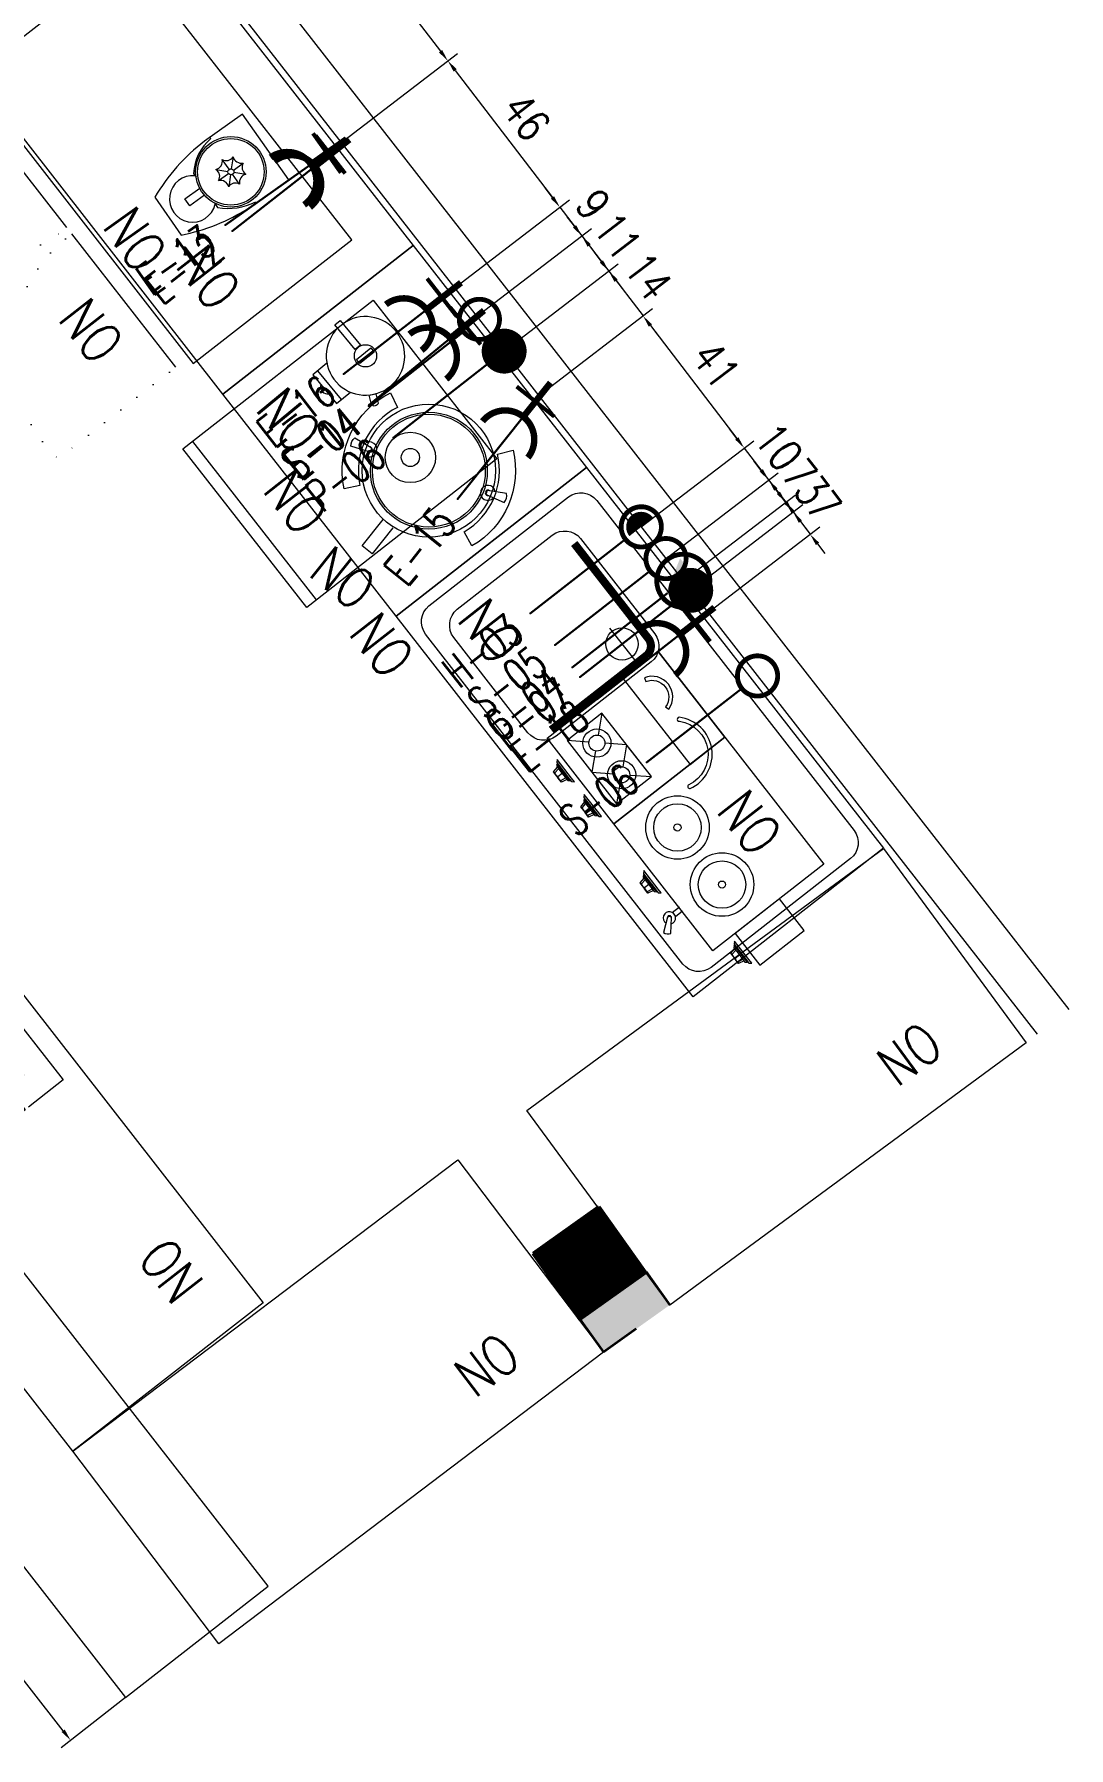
# Model space of a CAD drawing. Extents: x 1233 to 5727, y 618 to 3242.
# Drawn here: x 2502.9 to 2760, y 617.5 to 1043.2 of the extents above; entities that cross this region are included whole.
import ezdxf
from ezdxf.enums import TextEntityAlignment as Align

# ---------------------------------------------------------------- set-up
doc = ezdxf.new("R2010")
doc.units = 0
doc.header["$LTSCALE"] = 20
doc.linetypes.add('DOT', pattern=[0.25, 0, -0.25])
doc.linetypes.add('DUZ', pattern=[0])
doc.layers.get('0').update_dxf_attribs({"linetype": 'CONTINUOUS', "lineweight": 15})
doc.layers.get('DEFPOINTS').update_dxf_attribs({"linetype": 'CONTINUOUS'})
for name, color, linetype, lineweight in [('-DWG_ANA', 7, 'CONTINUOUS', 0), ('-DWG_DETAY1', 7, 'CONTINUOUS', 0), ('-DWG_DETAY2', 7, 'CONTINUOUS', 0), ('-DWG_DETAY4', 7, 'DOT', 0), ('FURNITURE (3RDF)', 43, 'CONTINUOUS', 20), ('KOLON', 7, 'CONTINUOUS', 50), ('NO', 7, 'CONTINUOUS', 0), ('PLAN', 253, 'CONTINUOUS', 15), ('TES', 7, 'CONTINUOUS', 15), ('TES_ELK', 230, 'CONTINUOUS', 25), ('TES_GAZ', 92, 'CONTINUOUS', 25), ('TES_SU', 150, 'CONTINUOUS', 25), ('Tezgah', 7, 'CONTINUOUS', 9), ('TRS_TRM_TASIYICI', 226, 'DUZ', 9), ('WALL (3RDF)', 255, 'CONTINUOUS', 35)]:
    doc.layers.add(name, color=color, linetype=linetype, lineweight=lineweight)
doc.layers.add('tes-frz', color=7, linetype='CONTINUOUS')
doc.layers.add('WALL HATCH', color=7, linetype='CONTINUOUS', lineweight=35, true_color=0x8a8a8a)
doc.styles.add('ROMANS', font='romans.shx', dxfattribs={"width": 0.8})
doc.styles.add('ROMANSTW', font='Romanstw.shx', dxfattribs={"width": 0.8})
doc.styles.add('TESNO', font='romans.shx', dxfattribs={"width": 0.8})
doc.dimstyles.new('ÖLÇÜ-8', dxfattribs={"dimtxt": 8, "dimasz": 3, "dimexe": 3, "dimexo": 0, "dimgap": 3, "dimtad": 1, "dimdec": 0, "dimzin": 0, "dimdsep": 46, "dimtxsty": 'ROMANSTW', "dimsah": 1, "dimcen": 0.09, "dimclrt": 256, "dimadec": 0, "dimazin": 0, "dimtfac": 1, "dimtdec": 0, "dimtix": 1, "dimtmove": 0, "dimatfit": 0, "dimfxl": 1, "dimtolj": 1, "dimtzin": 0, "dimlwd": 9, "dimlwe": 9, "dimarcsym": 0})

# ---------------------------------------------------------------- blocks, each defined once
blk = doc.blocks.new('TCN126', base_point=(10, 0))
at = {"layer": '-DWG_ANA', "color": 0}
blk.add_lwpolyline([(10, 0), (130, 0), (130, -60), (10, -60)], close=True, dxfattribs=at)
at = {"layer": 'NO', "linetype": 'Continuous', "style": 'ROMANS', "width": 0.8}
blk.add_attdef('NO', text='', height=10, dxfattribs=at).set_placement((105, -45), align=Align.MIDDLE)
blk = doc.blocks.new('TCN196', base_point=(10, 0))
at = {"layer": '-DWG_ANA', "color": 0}
blk.add_lwpolyline([(10, 0), (200, 0), (200, -60), (10, -60)], close=True, dxfattribs=at)
at = {"layer": 'NO', "linetype": 'Continuous', "style": 'ROMANS', "width": 0.8}
blk.add_attdef('NO', text='', height=10, dxfattribs=at).set_placement((175, -45), align=Align.MIDDLE)
blk = doc.blocks.new('FAE-ENOVA-A2GR')
at = {"layer": '-DWG_ANA', "color": 0}
blk.add_lwpolyline([(0, 0), (60, 0), (60, -38), (0, -38)], close=True, dxfattribs=at)
at = {"layer": '-DWG_DETAY1', "color": 0}
for points in [[(4, -38), (4, -4), (56, -4), (56, -38)], [(25.5, -50), (0, -50), (0, -39)], [(7, -39), (7, -43), (12, -43), (12, -39), (7, -39)], [(22, -43), (24, -42), (32, -52), (28, -55), (22, -43)], [(44, -43), (46, -42), (54, -52), (50, -55), (44, -43)], [(60, -39), (60, -50), (52.4, -50)], [(47.5, -50), (30.4, -50)]]:
    blk.add_lwpolyline(points, dxfattribs=at)
blk.add_lwpolyline([(29, -39), (34, -39), (34, -43), (29, -43)], close=True, dxfattribs=at)
for centre in [(20, -35), (42, -35)]:
    blk.add_arc(centre, 7, 205.3769, 334.6231, dxfattribs=at)
at = {"layer": 'NO', "linetype": 'Continuous', "style": 'ROMANS', "width": 0.8}
blk.add_attdef('NO', text='', height=10, dxfattribs=at).set_placement((39, -28), align=Align.MIDDLE)
blk = doc.blocks.new('TCN116', base_point=(10, 0))
at = {"layer": '-DWG_ANA', "color": 0}
blk.add_lwpolyline([(10, 0), (120, 0), (120, -60), (10, -60)], close=True, dxfattribs=at)
at = {"layer": 'NO', "linetype": 'Continuous', "style": 'ROMANS', "width": 0.8}
blk.add_attdef('NO', text='', height=10, dxfattribs=at).set_placement((95, -45), align=Align.MIDDLE)
blk = doc.blocks.new('E1N126L', base_point=(10, 0))
at = {"layer": '-DWG_ANA', "color": 0}
blk.add_lwpolyline([(10, 0), (130, 0), (130, -60), (10, -60)], close=True, dxfattribs=at)
at = {"layer": '-DWG_DETAY1', "color": 0, "linetype": 'Continuous'}
for points in [[(18, -3), (122, -3, -0.4), (127, -8), (127, -52, -0.4), (122, -57), (18, -57, -0.4), (13, -52), (13, -8, -0.4)], [(23, -12), (53, -12, -0.4), (58, -17), (58, -47, -0.4), (53, -52), (23, -52, -0.4), (18, -47), (18, -17, -0.4)]]:
    blk.add_lwpolyline(points, format="xyb", close=True, dxfattribs=at)
at = {"layer": '-DWG_DETAY1', "color": 0, "linetype": 'Continuous', "const_width": 2}
blk.add_lwpolyline([(23, -14), (53, -14, -0.4), (56, -17), (56, -47)], format="xyb", dxfattribs=at)
at = {"layer": '-DWG_DETAY1', "color": 0, "linetype": 'Continuous'}
for points in [[(50, -15), (50, -25)], [(45, -20), (55, -20)]]:
    blk.add_lwpolyline(points, dxfattribs=at)
blk.add_circle((50, -20), 4, dxfattribs=at)
at = {"layer": 'NO', "linetype": 'Continuous', "style": 'ROMANS', "width": 0.8}
blk.add_attdef('NO', text='', height=10, dxfattribs=at).set_placement((105, -45), align=Align.MIDDLE)
blk = doc.blocks.new('TCN076', base_point=(10, 0))
at = {"layer": '-DWG_ANA', "color": 0}
blk.add_lwpolyline([(10, 0), (80, 0), (80, -60), (10, -60)], close=True, dxfattribs=at)
at = {"layer": 'NO', "linetype": 'Continuous', "style": 'ROMANS', "width": 0.8}
blk.add_attdef('NO', text='', height=10, dxfattribs=at).set_placement((55, -45), align=Align.MIDDLE)
blk = doc.blocks.new('1fr-bb250')
at = {"layer": '-DWG_ANA', "color": 0}
blk.add_lwpolyline([(0, 0), (0, -50), (90, -50), (90, 0)], close=True, dxfattribs=at)
at = {"layer": '-DWG_DETAY1', "color": 0}
for p, q in [((44, -54), (2, -54)), ((88, -54), (46, -54))]:
    blk.add_line(p, q, dxfattribs=at)
at = {"layer": '-DWG_DETAY4', "color": 0}
for points in [[(2, -56), (2, -91, 0.454885), (43.97, -56, 0.414214)], [(88, -56), (88, -91, -0.454885), (46.03, -56, -0.414214)]]:
    blk.add_lwpolyline(points, format="xyb", dxfattribs=at)
at = {"layer": 'NO', "linetype": 'Continuous', "style": 'ROMANS', "width": 0.8}
blk.add_attdef('NO', text='', height=10, dxfattribs=at).set_placement((68, -65), align=Align.MIDDLE)
blk = doc.blocks.new('1MC-2CTFUL')
at = {"layer": '-DWG_ANA', "color": 0}
for points in [[(27, -35), (0, -35), (0, 0), (27, 0)], [(27, 0), (67, 0), (67, -35), (27, -35)]]:
    blk.add_lwpolyline(points, close=True, dxfattribs=at)
at = {"layer": '-DWG_DETAY1', "color": 0}
for points in [[(0, -11), (27, -11), (27, 0), (0, 0)], [(67, -28), (77, -28), (77, -14), (67, -14)]]:
    blk.add_lwpolyline(points, close=True, dxfattribs=at)
for points in [[(3.49, -31.45), (23.49, -31.45), (23.49, -20.45), (3.49, -20.45), (3.49, -31.45), (13.49, -31.45), (13.49, -31.45)], [(3.49, -20.45), (7.2, -24.54)], [(13.49, -20.45), (9.85, -24.46)], [(19.85, -24.46), (23.49, -20.45), (13.49, -20.45), (17.2, -24.54)], [(19.85, -24.46), (23.49, -20.45), (13.49, -20.45), (17.2, -24.54)], [(13.49, -20.45), (13.49, -20.45)], [(7.16, -27.41), (3.49, -31.45)], [(9.89, -27.5), (13.49, -31.45), (17.16, -27.41)], [(19.89, -27.5), (23.49, -31.45)]]:
    blk.add_lwpolyline(points, dxfattribs=at)
for centre, radius in [((37.43, -23.11), 7.89), ((55.43, -23.11), 7.89), ((37.43, -23.11), 5.89), ((55.43, -23.11), 5.89)]:
    blk.add_circle(centre, radius, dxfattribs=at)
at = {"layer": '-DWG_DETAY2', "color": 0, "linetype": 'Continuous'}
for points in [[(4, -7, -0.75), (12, -7), (12.96, -6.72, 0.75), (3.04, -6.72)], [(16.94, -6.5, -0.745451), (30.8, -14.35, 0.815575), (31.74, -14.68, 0.761357), (16.1, -5.95, 1.04991)]]:
    blk.add_lwpolyline(points, format="xyb", close=True, dxfattribs=at)
at = {"layer": '-DWG_DETAY2', "color": 0}
for points in [[(74.2, -29.32), (68.37, -29.32), (68.93, -29.86), (74.11, -29.87), (74.93, -29.86), (75.37, -29.31)], [(73.38, -30.01), (69.19, -30.01), (69.63, -30.43), (71.37, -30.43), (74.11, -30.45), (74.55, -30)], [(11.54, -36.32), (5.71, -36.32), (6.27, -36.86), (11.45, -36.87), (12.27, -36.86), (12.71, -36.31)], [(10.72, -37.01), (6.53, -37.01), (6.97, -37.43), (8.71, -37.43), (11.45, -37.45), (11.89, -37)], [(22.54, -36.32), (16.71, -36.32), (17.27, -36.86), (22.45, -36.87), (23.27, -36.86), (23.71, -36.31)], [(21.72, -37.01), (17.53, -37.01), (17.97, -37.43), (19.71, -37.43), (22.45, -37.45), (22.89, -37)], [(46.54, -36.32), (40.71, -36.32), (41.27, -36.86), (46.45, -36.87), (47.27, -36.86), (47.71, -36.31)], [(45.72, -37.01), (41.53, -37.01), (41.97, -37.43), (43.71, -37.43), (46.45, -37.45), (46.89, -37)]]:
    blk.add_lwpolyline(points, close=True, dxfattribs=at)
for points in [[(69.89, -30.43), (70.2, -31.95), (72.06, -31.94)], [(70.63, -31.8), (70.39, -30.45)], [(71.82, -31.8), (71.82, -30.43)], [(71.82, -31.95), (71.82, -31.94)], [(73.77, -30.45), (73.46, -31.94), (72.06, -31.94)], [(72.99, -31.95), (72.99, -31.94)], [(73.02, -31.79), (73.25, -30.44)], [(7.23, -37.43), (7.55, -38.95), (9.4, -38.94)], [(7.97, -38.8), (7.73, -37.45)], [(9.16, -38.8), (9.16, -37.43)], [(11.11, -37.45), (10.8, -38.94), (9.4, -38.94)], [(10.36, -38.79), (10.59, -37.44)], [(18.23, -37.43), (18.55, -38.95), (20.4, -38.94)], [(18.97, -38.8), (18.73, -37.45)], [(20.16, -38.8), (20.16, -37.43)], [(22.11, -37.45), (21.8, -38.94), (20.4, -38.94)], [(21.36, -38.79), (21.59, -37.44)], [(42.23, -37.43), (42.55, -38.95), (44.4, -38.94)], [(42.97, -38.8), (42.73, -37.45)], [(44.16, -38.8), (44.16, -37.43)], [(46.11, -37.45), (45.8, -38.94), (44.4, -38.94)], [(45.36, -38.79), (45.59, -37.44)], [(53.3, -37.13), (53.31, -34.88)], [(54.54, -37.13), (54.55, -34.88)], [(9.16, -38.95), (9.16, -38.94)], [(10.33, -38.95), (10.34, -38.94)], [(20.16, -38.95), (20.16, -38.94)], [(21.33, -38.95), (21.34, -38.94)], [(44.16, -38.95), (44.16, -38.94)], [(45.33, -38.95), (45.34, -38.94)]]:
    blk.add_lwpolyline(points, dxfattribs=at)
for points in [[(70.2, -31.95, 0.111809), (70.63, -31.8)], [(70.63, -31.8, 0.236718), (71.82, -31.8)], [(71.82, -31.8, 0.236718), (73.02, -31.79)], [(73.02, -31.79, 0.111809), (73.44, -31.95)], [(55.37, -39.08, 4.477764), (54.42, -39.99)], [(54.42, -38.3, 1.460241), (53.69, -39.02)], [(54.16, -38.09, 0.419508), (53.49, -38.75), (55.86, -41.93, 0.208017), (57.21, -40.59), (54.16, -38.09)], [(7.55, -38.95, 0.111809), (7.97, -38.8)], [(7.97, -38.8, 0.236718), (9.16, -38.8)], [(9.16, -38.8, 0.236718), (10.36, -38.79)], [(10.36, -38.79, 0.111809), (10.78, -38.95)], [(18.55, -38.95, 0.111809), (18.97, -38.8)], [(18.97, -38.8, 0.236718), (20.16, -38.8)], [(20.16, -38.8, 0.236718), (21.36, -38.79)], [(21.36, -38.79, 0.111809), (21.78, -38.95)], [(42.55, -38.95, 0.111809), (42.97, -38.8)], [(42.97, -38.8, 0.236718), (44.16, -38.8)], [(44.16, -38.8, 0.236718), (45.36, -38.79)], [(45.36, -38.79, 0.111809), (45.78, -38.95)]]:
    blk.add_lwpolyline(points, format="xyb", dxfattribs=at)
for centre, radius in [((8.58, -26), 3.5), ((8.58, -26), 2), ((18.58, -26), 3.5), ((18.58, -26), 2), ((37.43, -23.11), 0.885), ((55.43, -23.11), 0.885)]:
    blk.add_circle(centre, radius, dxfattribs=at)
at = {"layer": 'NO', "linetype": 'Continuous', "style": 'ROMANS', "width": 0.8}
blk.add_attdef('NO', text='', height=10, dxfattribs=at).set_placement((47.54, -8.2), align=Align.MIDDLE)
blk = doc.blocks.new('CAS-E45')
at = {"layer": '-DWG_ANA', "color": 0}
blk.add_lwpolyline([(50, 0), (50, -60), (0, -60), (0, 0)], close=True, dxfattribs=at)
at = {"layer": '-DWG_DETAY1', "color": 0}
blk.add_lwpolyline([(0, -57), (50, -57)], dxfattribs=at)
at = {"layer": 'NO', "linetype": 'Continuous', "style": 'ROMANS', "width": 0.8}
blk.add_attdef('NO', text='', height=10, dxfattribs=at).set_placement((27.68, -46), align=Align.MIDDLE)
blk = doc.blocks.new('SAN-N33')
at = {"layer": '-DWG_DETAY1', "color": 0}
for points in [[(0.63, -7.76), (0.63, -12.28), (-0.68, -12.28), (-0.68, -7.75)], [(-10.78, -9.26), (-2.85, -9.26), (-2.85, -10.97), (-10.8, -10.97)], [(0.15, -23.08), (0.15, -24.46), (-0.24, -24.46), (-0.24, -23.08)]]:
    blk.add_lwpolyline(points, close=True, dxfattribs=at)
blk.add_lwpolyline([(8.97, -13.99), (11.06, -15.03, -0.637267), (10.27, -16.54), (8.16, -15.49)], format="xyb", close=True, dxfattribs=at)
for points in [[(-4.66, -18.56), (-4.66, -23.08), (4.58, -23.08), (4.58, -18.62)], [(-4.66, -21.57), (4.58, -21.57)]]:
    blk.add_lwpolyline(points, dxfattribs=at)
blk.add_circle((0.01, -10), 2.76, dxfattribs=at)
for centre, radius, start, end in [((0.01, -10), 9.76, 185.1941, 176.0808), ((-0.04, -22.16), 1.76, 211.4323, 263.6472), ((-0.04, -22.16), 1.76, 276.4329, 328.5677)]:
    blk.add_arc(centre, radius, start, end, dxfattribs=at)
at = {"layer": 'NO', "linetype": 'Continuous', "style": 'ROMANS', "width": 0.8}
blk.add_attdef('NO', text='', height=10, dxfattribs=at).set_placement((0.32, -34.82), align=Align.MIDDLE)
blk = doc.blocks.new('SAN-N28')
at = {"layer": '-DWG_DETAY1', "color": 0}
for points in [[(16.35, -23.36, 0.331753), (10.76, -3.15), (13.15, 0.06, -0.3341), (20.04, -24.9)], [(-19.51, -7.87), (-15.89, -9.58, 0.343015), (-11.11, -30.57), (-13.64, -33.68, -0.343277)]]:
    blk.add_lwpolyline(points, format="xyb", close=True, dxfattribs=at)
for points in [[(14.54, -11.68, 0.419508), (14.98, -12.72), (19.57, -11.48, 0.208017), (18.67, -9.39), (14.53, -11.68)], [(-14.81, -21.5, -0.419508), (-14.54, -22.6), (-18.95, -24.37, -0.208017), (-19.49, -22.15), (-14.81, -21.5)]]:
    blk.add_lwpolyline(points, format="xyb", dxfattribs=at)
blk.add_lwpolyline([(1.87, -33.64), (1.87, -41.96), (-1.3, -41.96), (-1.3, -33.62)], dxfattribs=at)
at = {"layer": '-DWG_DETAY1', "color": 0, "linetype": 'Continuous'}
blk.add_circle((0, -17), 16.54, dxfattribs=at)
at = {"layer": '-DWG_DETAY1', "color": 0}
for centre, radius in [((0, -17), 14.53), ((0, -17), 14.03), ((-5.63, -17.3), 6.26), ((-5.63, -17.3), 2.26)]:
    blk.add_circle(centre, radius, dxfattribs=at)
for centre, radius, start, end in [((14.91, -12.14), 1.86, 47.3825, 357.0263), ((14.91, -12.14), 0.659, 91.7564, 314.1402), ((-14.83, -22.09), 1.86, 219.9768, 169.6206), ((-14.83, -22.09), 0.659, 262.8628, 125.2466)]:
    blk.add_arc(centre, radius, start, end, dxfattribs=at)
at = {"layer": 'NO', "linetype": 'Continuous', "style": 'ROMANS', "width": 0.8}
blk.add_attdef('NO', text='', height=10, dxfattribs=at).set_placement((-0.03, -51.16), align=Align.MIDDLE)
blk = doc.blocks.new('SAN-N11')
at = {"layer": '-DWG_DETAY1', "color": 0}
blk.add_lwpolyline([(-5.76, -29.98), (5.69, -30.04, 0.094096), (9.92, -12.42), (9.92, -0.25), (-10, -0.25), (-9.99, -11.79, 0.097076)], format="xyb", close=True, dxfattribs=at)
for points in [[(-2.71, -8.28), (-0.54, -10.35)], [(0.01, -10.11), (0.01, -7.11)], [(0.53, -10.32), (2.61, -8.16)], [(-0.75, -10.86), (-3.75, -10.85)], [(-2.6, -13.57), (-0.52, -11.41)], [(0.01, -14.62), (0.01, -11.62)], [(0.55, -11.39), (2.73, -13.46)], [(3.76, -10.89), (0.76, -10.87)], [(-5.01, -18.69), (-3.93, -18.69)], [(0.98, -19.57), (0.98, -24.08), (-1.13, -24.08), (-1.13, -19.55)], [(3.95, -18.69), (5.28, -18.69)]]:
    blk.add_lwpolyline(points, dxfattribs=at)
for points in [[(-9.99, -10.16), (-9.59, -10.16, 0.206496), (-5.01, -18.69, 0.206084)], [(5.28, -18.69, 0.16705), (9.68, -10.14), (9.92, -10.14)]]:
    blk.add_lwpolyline(points, format="xyb", dxfattribs=at)
for radius in [8.76, 8.26, 0.756]:
    blk.add_circle((0.01, -10.87), radius, dxfattribs=at)
for centre, radius, start, end in [((-4.52, -9.04), 1.96, 293.1081, 22.9795), ((-2, -6.21), 2.19, 250.8668, 335.698), ((1.85, -6.3), 2.01, 203.6822, 292.4054), ((4.67, -8.89), 2.18, 160.3897, 245.2742), ((-4.67, -12.84), 2.2, 340.583, 65.178), ((4.53, -12.69), 1.96, 113.1867, 203.1472), ((-1.83, -15.43), 2.01, 23.6822, 112.4054), ((2.01, -15.53), 2.2, 70.9096, 155.5046), ((0.01, -22.53), 5.76, 138.2169, 41.7831)]:
    blk.add_arc(centre, radius, start, end, dxfattribs=at)
at = {"layer": 'NO', "linetype": 'Continuous', "style": 'ROMANS', "width": 0.8}
blk.add_attdef('NO', text='', height=10, dxfattribs=at).set_placement((0, -40), align=Align.MIDDLE)
blk = doc.blocks.new('v-em')
at = {"layer": 'TES_ELK', "linetype": 'Continuous'}
for points, const_width in [([(0, -8.83), (0, 2)], 1.6), ([(-6, -4), (6, -4)], 1)]:
    blk.add_lwpolyline(points, dxfattribs=dict(at, const_width=const_width))
at = {"layer": 'TES_ELK', "linetype": 'Continuous', "const_width": 1.6}
blk.add_lwpolyline([(-7.22, -16.05), (-7.22, -16.05, -1), (7.22, -16.05)], format="xyb", dxfattribs=at)
blk = doc.blocks.new('T-SAN-N11', base_point=(10, 0))
at = {"layer": 'TES_ELK'}
blk.add_lwpolyline([(20, -5), (20, -35)], close=True, dxfattribs=at)
at = {"layer": 'PLAN', "linetype": 'Continuous'}
blk.add_blockref('v-em', (20, 0), dxfattribs=at)
at = {"layer": 'TES_ELK', "linetype": 'Continuous', "style": 'TESNO', "width": 0.7}
blk.add_attdef('ENO', text='', height=8, rotation=90, dxfattribs=at).set_placement((20, -50), align=Align.MIDDLE)
blk = doc.blocks.new('T-SAN-N28', base_point=(10, 0))
at = {"layer": 'TES_ELK'}
blk.add_lwpolyline([(20, -5), (20, -35)], close=True, dxfattribs=at)
at = {"layer": 'PLAN', "linetype": 'Continuous'}
blk.add_blockref('v-em', (20, 0), dxfattribs=at)
at = {"layer": 'TES_ELK', "linetype": 'Continuous', "style": 'TESNO', "width": 0.7}
blk.add_attdef('ENO', text='', height=8, rotation=90, dxfattribs=at).set_placement((20, -50), align=Align.MIDDLE)
blk = doc.blocks.new('T-SAN-N33', base_point=(10, 0))
at = {"layer": 'TES_ELK'}
blk.add_lwpolyline([(20, -5), (20, -35)], close=True, dxfattribs=at)
at = {"layer": 'PLAN', "linetype": 'Continuous'}
blk.add_blockref('v-em', (20, 0), dxfattribs=at)
at = {"layer": 'TES_ELK', "linetype": 'Continuous', "style": 'TESNO', "width": 0.7}
blk.add_attdef('ENO', text='', height=8, rotation=90, dxfattribs=at).set_placement((20, -50), align=Align.MIDDLE)
blk = doc.blocks.new('v-s')
at = {"layer": 'TES_SU', "linetype": 'Continuous', "const_width": 1.2}
blk.add_lwpolyline([(-5, 0, 1), (5, 0, 1)], format="xyb", close=True, dxfattribs=at)
blk = doc.blocks.new('v-p')
at = {"layer": 'TES_SU', "linetype": 'Continuous', "const_width": 5.58}
blk.add_lwpolyline([(-2.79, 0, 1), (2.79, 0, 1)], format="xyb", close=True, dxfattribs=at)
blk = doc.blocks.new('T-CAS-E45', base_point=(10, 0))
at = {"layer": 'TES_ELK'}
blk.add_lwpolyline([(20, -5), (20, -35)], close=True, dxfattribs=at)
at = {"layer": 'TES_SU'}
for points in [[(30, -5), (30, -35)], [(40, -5), (40, -35)]]:
    blk.add_lwpolyline(points, close=True, dxfattribs=at)
at = {"layer": 'PLAN', "linetype": 'Continuous'}
for name, p in [('v-s', (30, 0)), ('v-p', (40, 0)), ('v-em', (20, 0))]:
    blk.add_blockref(name, p, dxfattribs=at)
at = {"layer": 'TES_ELK', "linetype": 'Continuous', "style": 'TESNO', "width": 0.7}
blk.add_attdef('ENO', text='', height=8, rotation=90, dxfattribs=at).set_placement((20, -50), align=Align.MIDDLE)
at = {"layer": 'TES_SU', "linetype": 'Continuous', "style": 'TESNO', "width": 0.7}
for tag, p in [('SNO', (30, -50)), ('PNO', (40, -50))]:
    blk.add_attdef(tag, text='', height=8, rotation=90, dxfattribs=at).set_placement(p, align=Align.MIDDLE)
blk = doc.blocks.new('v-g')
at = {"layer": 'TES_GAZ', "linetype": 'Continuous'}
blk.add_lwpolyline([(-6.6, 0, 1.2, 1.2, 1), (6.6, 0, 1.2, 1.2, 1)], format="xyseb", close=True, dxfattribs=at)
blk.add_solid([(-4.89888, 2.79936), (4.89888, 2.79936), (0, -5.59872)], dxfattribs=at)
blk = doc.blocks.new('T-1MC-2CTFUL', base_point=(10, 0))
at = {"layer": 'TES_ELK'}
blk.add_lwpolyline([(10, -5), (10, -35)], close=True, dxfattribs=at)
at = {"layer": 'TES_GAZ'}
blk.add_lwpolyline([(0, -5), (0, -35)], close=True, dxfattribs=at)
at = {"layer": 'TES_SU'}
blk.add_lwpolyline([(30, -5), (30, -35)], close=True, dxfattribs=at)
at = {"layer": 'PLAN', "linetype": 'Continuous'}
for name, p in [('v-g', (0, 0)), ('v-s', (30, 0)), ('v-em', (10, 0))]:
    blk.add_blockref(name, p, dxfattribs=at)
at = {"layer": 'TES_ELK', "linetype": 'Continuous', "style": 'TESNO', "width": 0.7}
blk.add_attdef('ENO', text='', height=8, rotation=90, dxfattribs=at).set_placement((10, -50), align=Align.MIDDLE)
at = {"layer": 'TES_GAZ', "linetype": 'Continuous', "style": 'TESNO', "width": 0.7}
blk.add_attdef('GNO', text='', height=8, rotation=90, dxfattribs=at).set_placement((0, -50), align=Align.MIDDLE)
at = {"layer": 'TES_SU', "linetype": 'Continuous', "style": 'TESNO', "width": 0.7}
blk.add_attdef('SNO', text='', height=8, rotation=90, dxfattribs=at).set_placement((30, -50), align=Align.MIDDLE)
blk = doc.blocks.new('T-1FR-BB250', base_point=(10, 0))
at = {"layer": 'TES_ELK'}
blk.add_lwpolyline([(20, -5), (20, -35)], close=True, dxfattribs=at)
at = {"layer": 'PLAN', "linetype": 'Continuous'}
blk.add_blockref('v-em', (20, 0), dxfattribs=at)
at = {"layer": 'TES_ELK', "linetype": 'Continuous', "style": 'TESNO', "width": 0.7}
blk.add_attdef('ENO', text='', height=8, rotation=90, dxfattribs=at).set_placement((20, -50), align=Align.MIDDLE)
blk = doc.blocks.new('v-h')
at = {"layer": 'TES_SU', "linetype": 'Continuous', "const_width": 1.2}
blk.add_lwpolyline([(0, -5, 1), (0, 5, 1)], format="xyb", close=True, dxfattribs=at)
at = {"layer": 'TES_SU', "linetype": 'Continuous', "const_width": 3.744}
for points in [[(0, 1.872, 0.4142136), (-1.872, 0, 1)], [(-1.872, 0, 0.4142136), (0, -1.872, 1)]]:
    blk.add_lwpolyline(points, format="xyb", dxfattribs=at)
blk = doc.blocks.new('T-esu50', base_point=(10, 0))
at = {"layer": 'TES_SU'}
for points in [[(5, -5), (5, -35)], [(15, -5), (15, -35)]]:
    blk.add_lwpolyline(points, close=True, dxfattribs=at)
at = {"layer": 'PLAN', "linetype": 'Continuous'}
for name, p in [('v-h', (5, 0)), ('v-s', (15, 0))]:
    blk.add_blockref(name, p, dxfattribs=at)
at = {"layer": 'TES_SU', "linetype": 'Continuous', "style": 'TESNO', "width": 0.7}
for tag, p in [('HNO', (5, -50)), ('SNO', (15, -50))]:
    blk.add_attdef(tag, text='', height=8, rotation=90, dxfattribs=at).set_placement(p, align=Align.MIDDLE)
blk = doc.blocks.new('T-epsu45', base_point=(10, 0))
at = {"layer": 'TES_SU'}
blk.add_lwpolyline([(10, -5), (10, -35)], close=True, dxfattribs=at)
at = {"layer": 'PLAN', "linetype": 'Continuous'}
blk.add_blockref('v-p', (10, 0), dxfattribs=at)
at = {"layer": 'TES_SU', "linetype": 'Continuous', "style": 'TESNO', "width": 0.7}
blk.add_attdef('PNO', text='', height=8, rotation=90, dxfattribs=at).set_placement((10, -50), align=Align.MIDDLE)
blk = doc.blocks.new('*D162')
at = {"layer": 'DEFPOINTS', "color": 0, "linetype": 'Continuous', "transparency": 16777216}
for p in [(2523.24, 1085.36), (2605.68, 1036.63), (2577.23, 1014.84)]:
    blk.add_point(p, dxfattribs=at)
at = {"layer": 'TES', "color": 0, "linetype": 'Continuous', "lineweight": 9, "transparency": 16777216}
for p, q in [((2523.24, 1085.36), (2554.08, 1108.97)), ((2553.52, 1104.76), (2603.86, 1039.01)), ((2577.23, 1014.84), (2608.06, 1038.45))]:
    blk.add_line(p, q, dxfattribs=at)
at = {"layer": 'TES', "color": 0, "linetype": 'Continuous', "transparency": 16777216}
for points in [[(2553.92, 1105.07), (2553.12, 1104.46), (2551.7, 1107.14)], [(2604.26, 1039.31), (2603.46, 1038.71), (2605.68, 1036.63)]]:
    blk.add_solid(points, dxfattribs=at)
at = {"layer": 'TES', "linetype": 'Continuous', "transparency": 16777216, "insert": (2584.25, 1076.14), "char_height": 8, "attachment_point": 5, "rotation": 307.4365, "style": 'ROMANSTW'}
blk.add_mtext('\\A1;89', dxfattribs=at)
blk = doc.blocks.new('*D163')
at = {"layer": 'DEFPOINTS', "color": 0, "linetype": 'Continuous', "transparency": 16777216}
for p in [(2577.23, 1014.84), (2633.5, 1000.29), (2608.95, 981.49)]:
    blk.add_point(p, dxfattribs=at)
at = {"layer": 'TES', "color": 0, "linetype": 'Continuous', "lineweight": 9, "transparency": 16777216}
for p, q in [((2577.23, 1014.84), (2608.06, 1038.45)), ((2607.51, 1034.24), (2631.68, 1002.67)), ((2608.95, 981.49), (2635.88, 1002.11))]:
    blk.add_line(p, q, dxfattribs=at)
at = {"layer": 'TES', "color": 0, "linetype": 'Continuous', "transparency": 16777216}
for points in [[(2607.9, 1034.55), (2607.11, 1033.94), (2605.68, 1036.63)], [(2632.08, 1002.97), (2631.28, 1002.37), (2633.5, 1000.29)]]:
    blk.add_solid(points, dxfattribs=at)
at = {"layer": 'TES', "linetype": 'Continuous', "transparency": 16777216, "insert": (2625.15, 1022.71), "char_height": 8, "attachment_point": 5, "rotation": 307.4365, "style": 'ROMANSTW'}
blk.add_mtext('\\A1;46', dxfattribs=at)
blk = doc.blocks.new('*D164')
at = {"layer": 'DEFPOINTS', "color": 0, "linetype": 'Continuous', "transparency": 16777216}
for p in [(2638.98, 993.13), (2608.95, 981.49), (2613.43, 973.56)]:
    blk.add_point(p, dxfattribs=at)
at = {"layer": 'TES', "color": 0, "linetype": 'Continuous', "lineweight": 9, "transparency": 16777216}
for p, q in [((2631.68, 1002.67), (2629.85, 1005.05)), ((2608.95, 981.49), (2635.88, 1002.11)), ((2633.5, 1000.29), (2638.98, 993.13)), ((2613.43, 973.56), (2641.37, 994.95)), ((2640.81, 990.74), (2642.63, 988.36))]:
    blk.add_line(p, q, dxfattribs=at)
at = {"layer": 'TES', "color": 0, "linetype": 'Continuous', "transparency": 16777216}
for points in [[(2632.08, 1002.97), (2631.28, 1002.37), (2633.5, 1000.29)], [(2641.2, 991.05), (2640.41, 990.44), (2638.98, 993.13)]]:
    blk.add_solid(points, dxfattribs=at)
at = {"layer": 'TES', "linetype": 'Continuous', "transparency": 16777216, "insert": (2641.8, 1000.96), "char_height": 8, "attachment_point": 5, "rotation": 307.4365, "style": 'ROMANSTW'}
blk.add_mtext('\\A1;9', dxfattribs=at)
blk = doc.blocks.new('*D165')
at = {"layer": 'DEFPOINTS', "color": 0, "linetype": 'Continuous', "transparency": 16777216}
for p in [(2645.67, 984.39), (2613.43, 973.56), (2619.68, 964.5)]:
    blk.add_point(p, dxfattribs=at)
at = {"layer": 'TES', "color": 0, "linetype": 'Continuous', "lineweight": 9, "transparency": 16777216}
for p, q in [((2637.16, 995.51), (2635.34, 997.89)), ((2613.43, 973.56), (2641.37, 994.95)), ((2638.98, 993.13), (2645.67, 984.39)), ((2619.68, 964.5), (2648.05, 986.22)), ((2647.49, 982.01), (2649.32, 979.63))]:
    blk.add_line(p, q, dxfattribs=at)
at = {"layer": 'TES', "color": 0, "linetype": 'Continuous', "transparency": 16777216}
for points in [[(2637.56, 995.81), (2636.76, 995.2), (2638.98, 993.13)], [(2647.89, 982.32), (2647.1, 981.71), (2645.67, 984.39)]]:
    blk.add_solid(points, dxfattribs=at)
at = {"layer": 'TES', "linetype": 'Continuous', "transparency": 16777216, "insert": (2647.89, 993.02), "char_height": 8, "attachment_point": 5, "rotation": 307.4365, "style": 'ROMANSTW'}
blk.add_mtext('\\A1;11', dxfattribs=at)
blk = doc.blocks.new('*D166')
at = {"layer": 'DEFPOINTS', "color": 0, "linetype": 'Continuous', "transparency": 16777216}
for p in [(2654.21, 973.24), (2619.68, 964.5), (2629.14, 954.05)]:
    blk.add_point(p, dxfattribs=at)
at = {"layer": 'TES', "color": 0, "linetype": 'Continuous', "lineweight": 9, "transparency": 16777216}
for p, q in [((2643.85, 986.78), (2642.02, 989.16)), ((2619.68, 964.5), (2648.05, 986.22)), ((2645.67, 984.39), (2654.21, 973.24)), ((2629.14, 954.05), (2656.59, 975.06)), ((2656.03, 970.86), (2657.86, 968.48))]:
    blk.add_line(p, q, dxfattribs=at)
at = {"layer": 'TES', "color": 0, "linetype": 'Continuous', "transparency": 16777216}
for points in [[(2644.24, 987.08), (2643.45, 986.47), (2645.67, 984.39)], [(2656.43, 971.16), (2655.63, 970.56), (2654.21, 973.24)]]:
    blk.add_solid(points, dxfattribs=at)
at = {"layer": 'TES', "linetype": 'Continuous', "transparency": 16777216, "insert": (2655.5, 983.07), "char_height": 8, "attachment_point": 5, "rotation": 307.4365, "style": 'ROMANSTW'}
blk.add_mtext('\\A1;14', dxfattribs=at)
blk = doc.blocks.new('*D167')
at = {"layer": 'DEFPOINTS', "color": 0, "linetype": 'Continuous', "transparency": 16777216}
for p in [(2629.14, 954.05), (2679.34, 940.42), (2653.75, 920.83)]:
    blk.add_point(p, dxfattribs=at)
at = {"layer": 'TES', "color": 0, "linetype": 'Continuous', "lineweight": 9, "transparency": 16777216}
for p, q in [((2629.14, 954.05), (2656.59, 975.06)), ((2656.03, 970.86), (2677.51, 942.8)), ((2653.75, 920.83), (2681.72, 942.24))]:
    blk.add_line(p, q, dxfattribs=at)
at = {"layer": 'TES', "color": 0, "linetype": 'Continuous', "transparency": 16777216}
for points in [[(2656.43, 971.16), (2655.63, 970.56), (2654.21, 973.24)], [(2677.91, 943.1), (2677.12, 942.5), (2679.34, 940.42)]]:
    blk.add_solid(points, dxfattribs=at)
at = {"layer": 'TES', "linetype": 'Continuous', "transparency": 16777216, "insert": (2672.33, 961.08), "char_height": 8, "attachment_point": 5, "rotation": 307.4365, "style": 'ROMANSTW'}
blk.add_mtext('\\A1;41', dxfattribs=at)
blk = doc.blocks.new('*D168')
at = {"layer": 'DEFPOINTS', "color": 0, "linetype": 'Continuous', "transparency": 16777216}
for p in [(2685.42, 932.48), (2653.75, 920.83), (2659.91, 912.95)]:
    blk.add_point(p, dxfattribs=at)
at = {"layer": 'TES', "color": 0, "linetype": 'Continuous', "lineweight": 9, "transparency": 16777216}
for p, q in [((2677.51, 942.8), (2675.69, 945.18)), ((2653.75, 920.83), (2681.72, 942.24)), ((2679.34, 940.42), (2685.42, 932.48)), ((2659.91, 912.95), (2687.8, 934.3)), ((2687.24, 930.1), (2689.06, 927.71))]:
    blk.add_line(p, q, dxfattribs=at)
at = {"layer": 'TES', "color": 0, "linetype": 'Continuous', "transparency": 16777216}
for points in [[(2677.91, 943.1), (2677.12, 942.5), (2679.34, 940.42)], [(2687.64, 930.4), (2686.84, 929.79), (2685.42, 932.48)]]:
    blk.add_solid(points, dxfattribs=at)
at = {"layer": 'TES', "linetype": 'Continuous', "transparency": 16777216, "insert": (2687.93, 940.7), "char_height": 8, "attachment_point": 5, "rotation": 307.4365, "style": 'ROMANSTW'}
blk.add_mtext('\\A1;10', dxfattribs=at)
blk = doc.blocks.new('*D169')
at = {"layer": 'DEFPOINTS', "color": 0, "linetype": 'Continuous', "transparency": 16777216}
for p in [(2689.66, 926.93), (2659.91, 912.95), (2664.2, 907.44)]:
    blk.add_point(p, dxfattribs=at)
at = {"layer": 'TES', "color": 0, "linetype": 'Continuous', "lineweight": 9, "transparency": 16777216}
for p, q in [((2683.59, 934.86), (2681.77, 937.24)), ((2659.91, 912.95), (2687.8, 934.3)), ((2685.42, 932.48), (2689.66, 926.93)), ((2664.2, 907.44), (2692.04, 928.75)), ((2691.49, 924.55), (2693.31, 922.17))]:
    blk.add_line(p, q, dxfattribs=at)
at = {"layer": 'TES', "color": 0, "linetype": 'Continuous', "transparency": 16777216}
for points in [[(2683.99, 935.16), (2683.19, 934.56), (2685.42, 932.48)], [(2691.88, 924.85), (2691.09, 924.24), (2689.66, 926.93)]]:
    blk.add_solid(points, dxfattribs=at)
at = {"layer": 'TES', "linetype": 'Continuous', "transparency": 16777216, "insert": (2693.1, 933.96), "char_height": 8, "attachment_point": 5, "rotation": 307.4365, "style": 'ROMANSTW'}
blk.add_mtext('\\A1;7', dxfattribs=at)
blk = doc.blocks.new('*D170')
at = {"layer": 'DEFPOINTS', "color": 0, "linetype": 'Continuous', "transparency": 16777216}
for p in [(2691.49, 924.54), (2664.2, 907.44), (2666.06, 905.06)]:
    blk.add_point(p, dxfattribs=at)
at = {"layer": 'TES', "color": 0, "linetype": 'Continuous', "lineweight": 9, "transparency": 16777216}
for p, q in [((2664.2, 907.44), (2692.04, 928.75)), ((2687.84, 929.31), (2686.01, 931.7)), ((2666.06, 905.06), (2693.88, 926.36)), ((2689.66, 926.93), (2691.49, 924.54)), ((2693.32, 922.16), (2695.14, 919.77))]:
    blk.add_line(p, q, dxfattribs=at)
at = {"layer": 'TES', "color": 0, "linetype": 'Continuous', "transparency": 16777216}
for points in [[(2688.23, 929.62), (2687.44, 929.01), (2689.66, 926.93)], [(2693.71, 922.46), (2692.92, 921.85), (2691.49, 924.54)]]:
    blk.add_solid(points, dxfattribs=at)
at = {"layer": 'TES', "linetype": 'Continuous', "transparency": 16777216, "insert": (2696.14, 929.99), "char_height": 8, "attachment_point": 5, "rotation": 307.4365, "style": 'ROMANSTW'}
blk.add_mtext('\\A1;3', dxfattribs=at)
blk = doc.blocks.new('*D171')
at = {"layer": 'DEFPOINTS', "color": 0, "linetype": 'Continuous', "transparency": 16777216}
for p in [(2695.74, 918.98), (2666.06, 905.06), (2669.69, 899.04)]:
    blk.add_point(p, dxfattribs=at)
at = {"layer": 'TES', "color": 0, "linetype": 'Continuous', "lineweight": 9, "transparency": 16777216}
for p, q in [((2689.67, 926.92), (2687.85, 929.3)), ((2666.06, 905.06), (2693.88, 926.36)), ((2691.49, 924.54), (2695.74, 918.98)), ((2669.69, 899.04), (2698.13, 920.81)), ((2697.57, 916.6), (2699.39, 914.22))]:
    blk.add_line(p, q, dxfattribs=at)
at = {"layer": 'TES', "color": 0, "linetype": 'Continuous', "transparency": 16777216}
for points in [[(2690.07, 927.22), (2689.27, 926.62), (2691.49, 924.54)], [(2697.97, 916.91), (2697.17, 916.3), (2695.74, 918.98)]]:
    blk.add_solid(points, dxfattribs=at)
at = {"layer": 'TES', "linetype": 'Continuous', "transparency": 16777216, "insert": (2699.18, 926.02), "char_height": 8, "attachment_point": 5, "rotation": 307.4365, "style": 'ROMANSTW'}
blk.add_mtext('\\A1;7', dxfattribs=at)
blk = doc.blocks.new('*D172')
at = {"layer": 'DEFPOINTS', "color": 0, "linetype": 'Continuous', "transparency": 16777216}
for p in [(2438.36, 741.72), (2424.72, 731.08), (2525.54, 630)]:
    blk.add_point(p, dxfattribs=at)
at = {"layer": 'TES', "color": 0, "linetype": 'Continuous', "lineweight": 9, "transparency": 16777216}
for p, q in [((2438.36, 741.72), (2422.36, 729.23)), ((2510.06, 621.72), (2426.57, 728.71)), ((2525.54, 630), (2509.54, 617.51))]:
    blk.add_line(p, q, dxfattribs=at)
at = {"layer": 'TES', "color": 0, "linetype": 'Continuous', "transparency": 16777216}
for points in [[(2426.96, 729.02), (2426.17, 728.41), (2424.72, 731.08)], [(2510.45, 622.03), (2509.67, 621.42), (2511.9, 619.36)]]:
    blk.add_solid(points, dxfattribs=at)
at = {"layer": 'TES', "linetype": 'Continuous', "transparency": 16777216, "insert": (2473.83, 679.52), "char_height": 8, "attachment_point": 5, "rotation": 307.9672, "style": 'ROMANSTW'}
blk.add_mtext('\\A1;142', dxfattribs=at)

msp = doc.modelspace()

# ---------------------------------------------------------------- hatches: boundary and pattern name
at = {"layer": 'TRS_TRM_TASIYICI'}
h = msp.add_hatch(dxfattribs=at)
h.set_pattern_fill('ANSI31', color=256, angle=0.6098)
h.set_pattern_definition([(45.60976326, (-116607.59875, -24363.57243), (-0.08932398658, 0.08744269793), [])])
h.paths.add_polyline_path([(2638.52, 723.99), (2654.81, 735.6), (2643.2, 751.89), (2626.91, 740.28)])
at = {"layer": 'WALL HATCH'}
h = msp.add_hatch(color=256, dxfattribs=at)
h.dxf.hatch_style = 1
h.paths.add_polyline_path([(2660.82, 727.49), (2644.38, 715.78), (2638.52, 723.99), (2654.96, 735.71)])

# ---------------------------------------------------------------- linework, layer by layer
for p, q in [((2245.72, 988.58), (2525.54, 630)), ((2561.02, 657.68), (2308.88, 980.79)), ((2525.54, 630), (2561.02, 657.68))]:
    msp.add_line(p, q)
at = {"layer": 'FURNITURE (3RDF)'}
msp.add_line((2245.72, 988.58), (2525.54, 630), dxfattribs=at)
msp.add_line((2245.72, 988.58), (2525.54, 630), dxfattribs=at)
at = {"layer": 'KOLON'}
for p, q in [((2643.2, 751.89), (2626.91, 740.28)), ((2654.81, 735.6), (2643.2, 751.89)), ((2626.91, 740.28), (2638.52, 723.99)), ((2638.52, 723.99), (2654.81, 735.6))]:
    msp.add_line(p, q, dxfattribs=at)
at = {"layer": 'Tezgah'}
for p, q in [((2528.63, 1097.43), (2760.02, 800.91)), ((2520.74, 1091.28), (2752.14, 794.76))]:
    msp.add_line(p, q, dxfattribs=at)
at = {"layer": 'WALL (3RDF)'}
for p, q in [((2654.96, 735.71), (2660.82, 727.49)), ((2646.67, 729.8), (2638.52, 723.99)), ((2638.52, 723.99), (2644.38, 715.78)), ((2652.52, 721.58), (2644.38, 715.78))]:
    msp.add_line(p, q, dxfattribs=at)

# ---------------------------------------------------------------- block references
at = {"layer": 'PLAN', "linetype": 'Continuous'}
for name, p, rotation, values in [('T-SAN-N11', (2573.11, 1024.18), 305.2972018159062, {'ENO': 'E-13'}), ('T-1FR-BB250', (2573.47, 1023.71), 307.9671730609832, {'ENO': 'E-12'}), ('T-1FR-BB250', (2573.47, 1023.71), 307.9671730609832, {'ENO': 'E-12'}), ('T-CAS-E45', (2601.22, 988.15), 307.9671730609803, {'ENO': 'E-16', 'SNO': 'S-04', 'PNO': 'P-06'}), ('T-SAN-N33', (2606.77, 981.04), 309.385776127262, {'ENO': 'E-14'}), ('T-SAN-N28', (2622.15, 961.33), 321.3692722954873, {'ENO': 'E-15'}), ('T-esu50', (2656.83, 916.89), 307.9671730609776, {'HNO': 'H-03', 'SNO': 'S-05'}), ('T-1MC-2CTFUL', (2670.36, 899.56), 307.9671730609778, {'GNO': 'G-04', 'ENO': 'E-18', 'SNO': 'S-06'}), ('T-epsu45', (2666.06, 905.06), 307.9671730609776, {'PNO': 'P-07'})]:
    msp.add_blockref(name, p, dxfattribs=dict(at, rotation=rotation)).add_auto_attribs(values)
at = {"layer": 'tes-frz', "linetype": 'Continuous'}
for name, p, rotation in [('TCN126', (2523.24, 1085.36), 307.9671730609803), ('1fr-bb250', (2526.46, 1063.13), 307.9671730609832), ('SAN-N11', (2560.61, 1015.33), 305.2972018159061), ('CAS-E45', (2587.13, 977.15), 307.9671730609803), ('SAN-N33', (2592.93, 969.67), 309.385776127262), ('SAN-N28', (2611.57, 948.08), 321.3692722954873), ('1MC-2CTFUL', (2657.95, 889.88), 307.9671730609778), ('TCN116', (2625.3, 775.85), 36.29666886721781), ('FAE-ENOVA-A2GR', (2470.66, 752.66), 127.9671730609799), ('TCN126', (2512.49, 691.17), 37.13407090789951)]:
    msp.add_blockref(name, p, dxfattribs=dict(at, rotation=rotation)).add_auto_attribs({'NO': 'NO'})
ref = msp.add_blockref('TCN076', (2597.07, 990.75), dxfattribs=dict(at, rotation=307.9671730609775))
ref.add_attrib('NO', 'NO', dxfattribs={"layer": 'NO', "linetype": 'Continuous', "height": 10, "rotation": 307.9672, "style": 'ROMANS', "width": 0.8}).set_placement((2589.27, 891.45), align=Align.MIDDLE)
ref = msp.add_blockref('E1N126L', (2640.13, 935.57), dxfattribs=dict(at, rotation=307.9671730609776))
ref.add_attrib('NO', 'NO', dxfattribs={"layer": 'NO', "linetype": 'Continuous', "height": 10, "rotation": 307.9672, "style": 'ROMANS', "width": 0.8}).set_placement((2616.26, 894.9), align=Align.MIDDLE)
ref = msp.add_blockref('TCN196', (2512.49, 691.17), dxfattribs=dict(at, rotation=127.9671730609788))
ref.add_attrib('NO', 'NO', dxfattribs={"layer": 'NO', "linetype": 'Continuous', "height": 10, "rotation": 127.9672, "style": 'ROMANS', "width": 0.8}).set_placement((2536.86, 735.98), align=Align.MIDDLE)

# ---------------------------------------------------------------- dimensions: what is measured, and where the dimension line sits
at = {"layer": 'TES', "linetype": 'Continuous'}
for p1, p2, distance, picture, middle in [((2523.24, 1085.36), (2577.23, 1014.84), 35.84, '*D162', (2584.25, 1076.14)), ((2525.54, 630), (2438.36, 741.72), 17.3, '*D172', (2473.83, 679.52))]:
    dim = msp.add_aligned_dim(p1=p1, p2=p2, distance=distance, dimstyle='ÖLÇÜ-8', dxfattribs=at)
    dim.commit()
    dim.dimension.update_dxf_attribs({"geometry": picture, "text_midpoint": middle})
for base, p1, p2, picture, middle in [((2633.5, 1000.29), (2577.23, 1014.84), (2608.95, 981.49), '*D163', (2625.15, 1022.71)), ((2638.98, 993.13), (2608.95, 981.49), (2613.43, 973.56), '*D164', (2641.8, 1000.96)), ((2645.67, 984.39), (2613.43, 973.56), (2619.68, 964.5), '*D165', (2647.89, 993.02)), ((2654.21, 973.24), (2619.68, 964.5), (2629.14, 954.05), '*D166', (2655.5, 983.07)), ((2679.34, 940.42), (2629.14, 954.05), (2653.75, 920.83), '*D167', (2672.33, 961.08)), ((2685.42, 932.48), (2653.75, 920.83), (2659.91, 912.95), '*D168', (2687.93, 940.7)), ((2689.66, 926.93), (2659.91, 912.95), (2664.2, 907.44), '*D169', (2693.1, 933.96)), ((2691.49, 924.54), (2664.2, 907.44), (2666.06, 905.06), '*D170', (2696.14, 929.99)), ((2695.74, 918.98), (2666.06, 905.06), (2669.69, 899.04), '*D171', (2699.18, 926.02))]:
    dim = msp.add_linear_dim(base=base, p1=p1, p2=p2, angle=127.4365, dimstyle='ÖLÇÜ-8', override={"dimtmove": 1}, dxfattribs=at)
    dim.commit()
    dim.dimension.update_dxf_attribs({"geometry": picture, "text_midpoint": middle})

doc.saveas('drawing.dxf')
